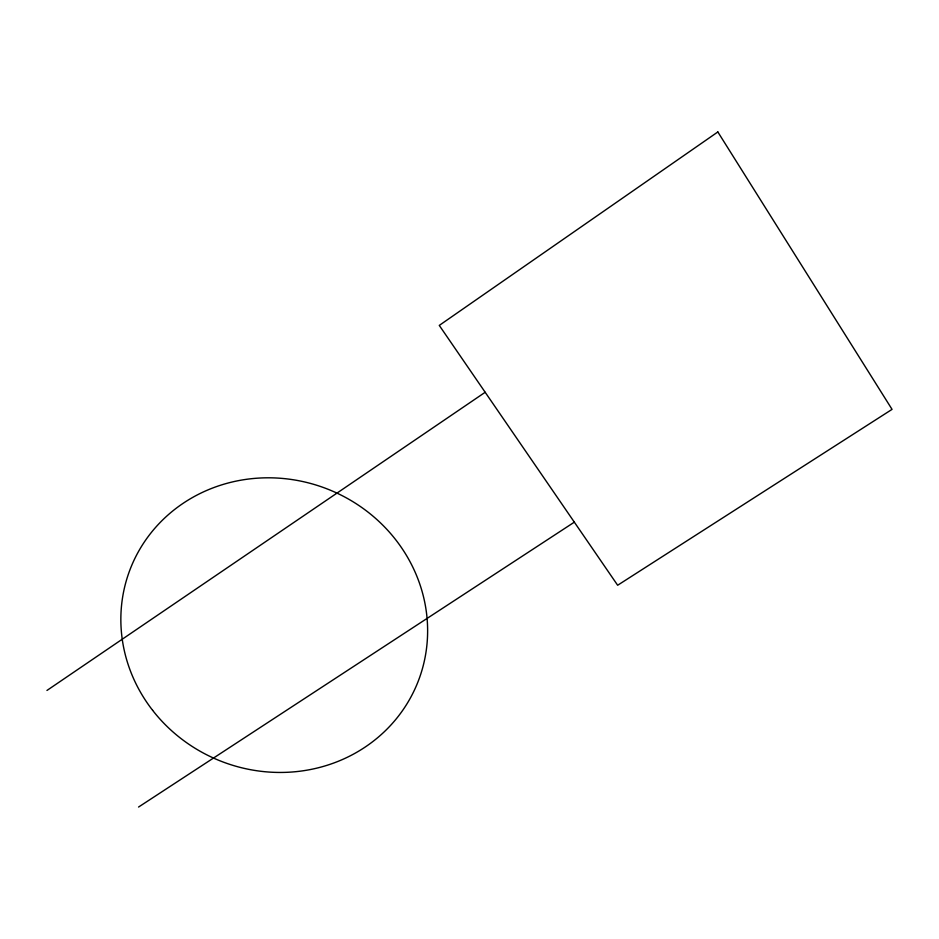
<?xml version="1.0" encoding="UTF-8"?>
<svg xmlns="http://www.w3.org/2000/svg" width="939" height="939" viewBox="0 0 939 939"><rect width="100%" height="100%" fill="white"/><g stroke="black" fill="none" stroke-linecap="round" stroke-linejoin="round"><path stroke-width="1.41" d="M46.95 690.458L485.17 392.279M138.561 807.047L574.339 522.154M717.842 131.953L439.276 325.41L617.651 585.255L892.05 409.369L717.842 131.953M152.634 710.33A154.524 146.12 21.9 0 0 416 686.609A154.524 146.12 21.9 0 0 254.07 478.444A154.524 146.12 21.9 0 0 152.634 710.33"/></g></svg>
